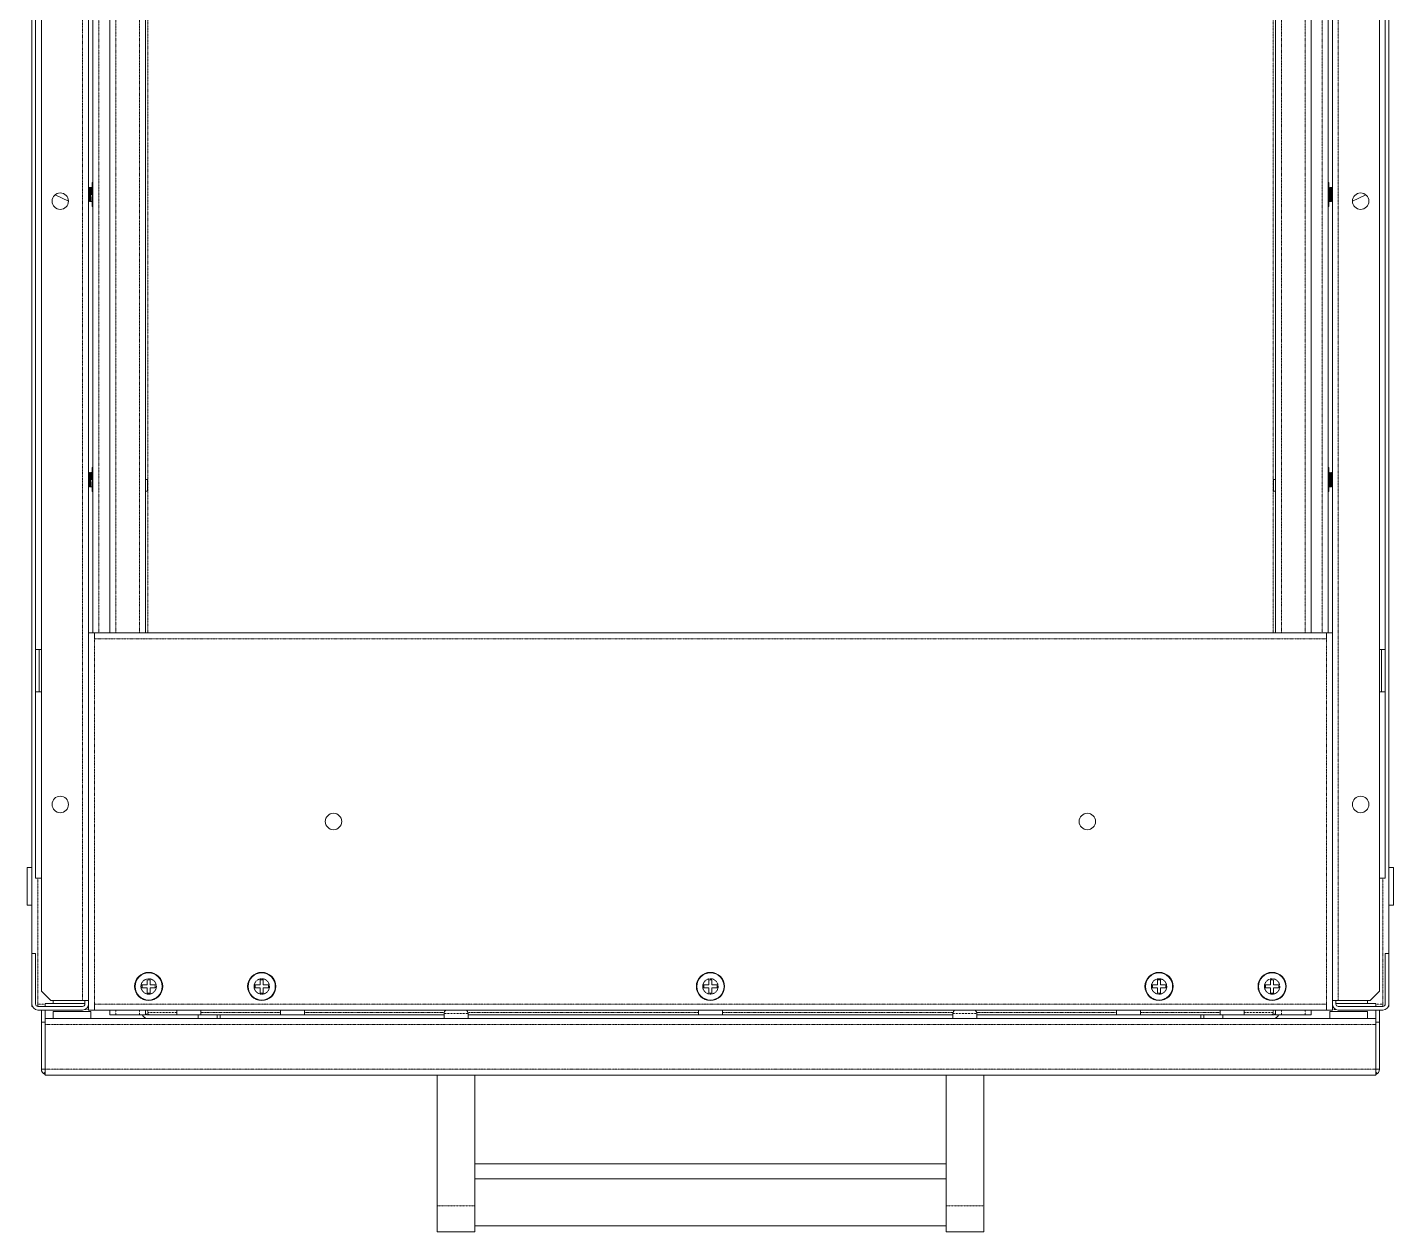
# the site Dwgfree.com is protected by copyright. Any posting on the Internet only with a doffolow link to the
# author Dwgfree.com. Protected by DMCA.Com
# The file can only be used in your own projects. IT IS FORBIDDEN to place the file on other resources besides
# Model space of a CAD drawing. Header units: millimetres. Extents: x 27602 to 523849, y 322139 to 568360.
# Drawn here: x 46989 to 65114, y 437675 to 453645 of the extents above; entities that cross this region are included whole.
import ezdxf

# ---------------------------------------------------------------- set-up
doc = ezdxf.new("R2010")
doc.units = ezdxf.units.MM
doc.linetypes.add('PHANTOM', pattern=[20, 10, -2, 2, -2, 2, -2])

msp = doc.modelspace()

# ---------------------------------------------------------------- linework, layer by layer
at = {"color": 7, "lineweight": 13, "ltscale": 0.03937}
for p, q in [((47051, 441364), (47051, 469566)), ((47176, 469489), (47176, 440864)), ((64926, 440864), (64926, 469489)), ((65051, 441364), (65051, 469566)), ((47801, 468693), (47801, 440739)), ((64301, 440739), (64301, 468614)), ((48084, 465550), (48084, 445614)), ((48555, 465519), (48555, 445614)), ((63548, 465519), (63548, 445614)), ((64019, 465550), (64019, 445614)), ((47099, 464833), (47099, 445396)), ((65003, 445396), (65003, 464833)), ((47858, 445614), (47858, 463106)), ((64245, 445614), (64245, 463106)), ((47801, 440614), (47801, 445614)), ((47880, 445614), (64222, 445614)), ((64301, 440614), (64301, 445614)), ((47099, 444833), (47099, 442364)), ((65003, 442364), (65003, 444833)), ((47224, 440503), (64878, 440503)), ((47880, 440614), (64222, 440614)), ((49549, 440550), (52517, 440550)), ((52836, 440550), (59267, 440550)), ((59586, 440550), (62555, 440550)), ((47255, 439752), (64847, 439752)), ((52426, 439752), (52426, 438018)), ((52926, 439752), (52926, 438018)), ((59176, 438018), (59176, 439752)), ((59676, 438018), (59676, 439752)), ((59176, 438575), (52926, 438575)), ((59176, 438378), (52926, 438378)), ((59176, 437753), (52926, 437753))]:
    msp.add_line(p, q, dxfattribs=at)
at = {"color": 7, "linetype": 'PHANTOM', "lineweight": 13, "ltscale": 0.03937}
for p, q in [((47722, 469489), (47722, 440739)), ((64380, 440739), (64380, 469489)), ((48163, 465550), (48163, 445614)), ((48476, 465550), (48476, 445614)), ((48586, 465519), (48586, 445614)), ((63517, 465502), (63517, 445614)), ((63627, 465550), (63627, 445614)), ((63940, 465550), (63940, 445614)), ((47937, 445614), (47937, 463106)), ((64166, 445614), (64166, 463106)), ((47880, 440693), (47880, 445535)), ((47880, 445535), (64222, 445535)), ((64222, 440693), (64222, 445535)), ((47130, 440693), (47130, 442364)), ((64972, 440693), (64972, 442364)), ((47880, 440693), (64222, 440693)), ((50347, 440581), (49291, 440581)), ((52519, 440581), (50666, 440581)), ((55892, 440581), (52834, 440581)), ((59269, 440581), (56211, 440581)), ((61437, 440581), (59584, 440581)), ((62812, 440581), (61756, 440581)), ((47224, 440424), (64878, 440424)), ((47224, 439831), (64878, 439831))]:
    msp.add_line(p, q, dxfattribs=at)
at = {"color": 7, "lineweight": 13, "ltscale": 2.49307e-05}
for p, q in [((47802, 451523), (47801, 451523)), ((47802, 447742), (47801, 447742))]:
    msp.add_line(p, q, dxfattribs=at)
at = {"color": 7, "lineweight": 13, "ltscale": 7.00789e-06}
for p, q in [((47803, 451523), (47802, 451523)), ((47803, 447742), (47802, 447742))]:
    msp.add_line(p, q, dxfattribs=at)
at = {"color": 7, "lineweight": 13, "ltscale": 0.000501597}
for p, q in [((47813, 451506), (47803, 451523)), ((47813, 447725), (47803, 447742)), ((47833, 447554), (47823, 447572))]:
    msp.add_line(p, q, dxfattribs=at)
at = {"color": 7, "lineweight": 13, "ltscale": 0.000238608}
msp.add_line((47812, 451523), (47807, 451515), dxfattribs=at)
at = {"color": 7, "lineweight": 13, "ltscale": 7.11098e-06}
for p, q in [((47812, 451523), (47812, 451523)), ((47812, 447742), (47812, 447742))]:
    msp.add_line(p, q, dxfattribs=at)
at = {"color": 7, "lineweight": 13, "ltscale": 4.99966e-05}
for p, q in [((47814, 451523), (47812, 451523)), ((47814, 447742), (47812, 447742))]:
    msp.add_line(p, q, dxfattribs=at)
at = {"color": 7, "lineweight": 13, "ltscale": 0.000487961}
for p, q in [((47822, 451523), (47812, 451506)), ((47823, 451352), (47814, 451336))]:
    msp.add_line(p, q, dxfattribs=at)
at = {"color": 7, "lineweight": 13, "ltscale": 0.000187409}
for p, q in [((47818, 451517), (47815, 451523)), ((47818, 447736), (47815, 447742))]:
    msp.add_line(p, q, dxfattribs=at)
at = {"color": 7, "lineweight": 13, "ltscale": 7.79888e-06}
msp.add_line((47822, 451523), (47822, 451523), dxfattribs=at)
at = {"color": 7, "lineweight": 13, "ltscale": 5.00116e-05}
for p, q in [((47824, 451523), (47822, 451523)), ((47836, 451523), (47834, 451523)), ((47803, 451335), (47801, 451335)), ((47813, 451335), (47811, 451335)), ((47825, 451335), (47823, 451335)), ((47847, 451335), (47845, 451335)), ((47824, 447742), (47822, 447742)), ((47836, 447742), (47834, 447742)), ((47803, 447554), (47801, 447554)), ((47813, 447554), (47811, 447554)), ((47825, 447554), (47823, 447554)), ((47847, 447554), (47845, 447554))]:
    msp.add_line(p, q, dxfattribs=at)
at = {"color": 7, "lineweight": 13, "ltscale": 0.000501642}
for p, q in [((47835, 451506), (47825, 451523)), ((47835, 447725), (47825, 447742)), ((64259, 447742), (64269, 447725))]:
    msp.add_line(p, q, dxfattribs=at)
at = {"color": 7, "lineweight": 13, "ltscale": 0.000239629}
msp.add_line((47834, 451523), (47829, 451515), dxfattribs=at)
at = {"color": 7, "lineweight": 13, "ltscale": 6.99958e-06}
for p, q in [((47834, 451523), (47834, 451523)), ((64269, 451523), (64269, 451523))]:
    msp.add_line(p, q, dxfattribs=at)
at = {"color": 7, "lineweight": 13, "ltscale": 0.000488185}
msp.add_line((47844, 451523), (47834, 451506), dxfattribs=at)
at = {"color": 7, "lineweight": 13, "ltscale": 8.0933e-06}
for p, q in [((47837, 451523), (47836, 451523)), ((47837, 447742), (47836, 447742))]:
    msp.add_line(p, q, dxfattribs=at)
at = {"color": 7, "lineweight": 13, "ltscale": 0.000188237}
msp.add_line((47840, 451517), (47837, 451523), dxfattribs=at)
at = {"color": 7, "lineweight": 13, "ltscale": 0.000137494}
for p, q in [((47850, 451523), (47844, 451523)), ((47850, 447742), (47844, 447742))]:
    msp.add_line(p, q, dxfattribs=at)
at = {"color": 7, "lineweight": 13, "ltscale": 0.003987}
for p, q in [((47850, 451429), (47850, 451589)), ((64253, 451589), (64253, 451429)), ((47850, 451270), (47850, 451429)), ((64253, 451429), (64253, 451270)), ((47850, 447648), (47850, 447808)), ((64253, 447808), (64253, 447648))]:
    msp.add_line(p, q, dxfattribs=at)
at = {"color": 7, "lineweight": 13, "ltscale": 0.000200016}
for p, q in [((47850, 451589), (47858, 451589)), ((47850, 451270), (47858, 451270)), ((47850, 447808), (47858, 447808)), ((47850, 447489), (47858, 447489))]:
    msp.add_line(p, q, dxfattribs=at)
at = {"color": 7, "lineweight": 13, "ltscale": 0.000199986}
for p, q in [((64253, 451589), (64245, 451589)), ((64253, 451270), (64245, 451270)), ((64253, 447808), (64245, 447808)), ((64253, 447489), (64245, 447489))]:
    msp.add_line(p, q, dxfattribs=at)
at = {"color": 7, "lineweight": 13, "ltscale": 0.000137509}
for p, q in [((64253, 451523), (64259, 451523)), ((64253, 447742), (64259, 447742))]:
    msp.add_line(p, q, dxfattribs=at)
at = {"color": 7, "lineweight": 13, "ltscale": 0.000501538}
msp.add_line((64259, 451523), (64269, 451506), dxfattribs=at)
at = {"color": 7, "lineweight": 13, "ltscale": 0.00018922}
for p, q in [((64263, 451517), (64267, 451523)), ((64263, 447736), (64267, 447742))]:
    msp.add_line(p, q, dxfattribs=at)
at = {"color": 7, "lineweight": 13, "ltscale": 8.08213e-06}
for p, q in [((64267, 451523), (64267, 451523)), ((64267, 447742), (64267, 447742))]:
    msp.add_line(p, q, dxfattribs=at)
at = {"color": 7, "lineweight": 13, "ltscale": 4.99815e-05}
for p, q in [((64267, 451523), (64269, 451523)), ((64279, 451523), (64281, 451523)), ((64289, 451523), (64291, 451523)), ((64267, 447742), (64269, 447742)), ((64279, 447742), (64281, 447742)), ((64289, 447742), (64291, 447742))]:
    msp.add_line(p, q, dxfattribs=at)
at = {"color": 7, "lineweight": 13, "ltscale": 0.000239875}
msp.add_line((64269, 451523), (64274, 451515), dxfattribs=at)
at = {"color": 7, "lineweight": 13, "ltscale": 0.000488721}
for p, q in [((64269, 451506), (64279, 451523)), ((64269, 447725), (64279, 447742))]:
    msp.add_line(p, q, dxfattribs=at)
at = {"color": 7, "lineweight": 13, "ltscale": 7.78764e-06}
for p, q in [((64281, 451523), (64281, 451523)), ((47823, 451336), (47823, 451335)), ((64280, 451336), (64280, 451335))]:
    msp.add_line(p, q, dxfattribs=at)
at = {"color": 7, "lineweight": 13, "ltscale": 0.000501552}
msp.add_line((64281, 451523), (64291, 451506), dxfattribs=at)
at = {"color": 7, "lineweight": 13, "ltscale": 0.000188118}
msp.add_line((64285, 451517), (64289, 451523), dxfattribs=at)
at = {"color": 7, "lineweight": 13, "ltscale": 7.1225e-06}
for p, q in [((64291, 451523), (64291, 451523)), ((64291, 447742), (64291, 447742)), ((64270, 447554), (64270, 447554))]:
    msp.add_line(p, q, dxfattribs=at)
at = {"color": 7, "lineweight": 13, "ltscale": 0.000238876}
msp.add_line((64291, 451523), (64296, 451515), dxfattribs=at)
at = {"color": 7, "lineweight": 13, "ltscale": 0.000488527}
for p, q in [((64291, 451506), (64301, 451523)), ((64291, 447725), (64301, 447742))]:
    msp.add_line(p, q, dxfattribs=at)
at = {"color": 7, "lineweight": 13, "ltscale": 7.03071e-06}
for p, q in [((64301, 451523), (64301, 451523)), ((64301, 447742), (64301, 447742))]:
    msp.add_line(p, q, dxfattribs=at)
at = {"color": 7, "lineweight": 13, "ltscale": 1.26155e-05}
for p, q in [((64301, 451523), (64301, 451523)), ((64301, 447742), (64301, 447742))]:
    msp.add_line(p, q, dxfattribs=at)
at = {"color": 7, "lineweight": 13, "ltscale": 0.004893}
msp.add_line((47358, 451425), (47535, 451342), dxfattribs=at)
at = {"color": 7, "lineweight": 13, "ltscale": 0.00048861}
for p, q in [((47811, 451336), (47801, 451352)), ((47811, 447555), (47801, 447571))]:
    msp.add_line(p, q, dxfattribs=at)
at = {"color": 7, "lineweight": 13, "ltscale": 7.22294e-06}
for p, q in [((47804, 451335), (47803, 451335)), ((47804, 447554), (47803, 447554))]:
    msp.add_line(p, q, dxfattribs=at)
at = {"color": 7, "lineweight": 13, "ltscale": 0.00018925}
msp.add_line((47807, 451342), (47804, 451336), dxfattribs=at)
at = {"color": 7, "lineweight": 13, "ltscale": 7.41518e-06}
for p, q in [((47811, 451335), (47811, 451335)), ((64292, 451335), (64292, 451335))]:
    msp.add_line(p, q, dxfattribs=at)
at = {"color": 7, "lineweight": 13, "ltscale": 0.000238787}
msp.add_line((47823, 451336), (47818, 451344), dxfattribs=at)
at = {"color": 7, "lineweight": 13, "ltscale": 0.000501493}
msp.add_line((47833, 451335), (47823, 451353), dxfattribs=at)
at = {"color": 7, "lineweight": 13, "ltscale": 7.40375e-06}
msp.add_line((47826, 451335), (47825, 451335), dxfattribs=at)
at = {"color": 7, "lineweight": 13, "ltscale": 0.000189921}
for p, q in [((47829, 451342), (47826, 451336)), ((47829, 447561), (47826, 447555))]:
    msp.add_line(p, q, dxfattribs=at)
at = {"color": 7, "lineweight": 13, "ltscale": 0.000499996}
for p, q in [((47850, 451429), (47830, 451429)), ((47850, 447648), (47830, 447648))]:
    msp.add_line(p, q, dxfattribs=at)
at = {"color": 7, "lineweight": 13, "ltscale": 7.02281e-06}
msp.add_line((47833, 451335), (47833, 451335), dxfattribs=at)
at = {"color": 7, "lineweight": 13, "ltscale": 0.000412498}
for p, q in [((47850, 451335), (47833, 451335)), ((47850, 447554), (47833, 447554))]:
    msp.add_line(p, q, dxfattribs=at)
at = {"color": 7, "lineweight": 13, "ltscale": 0.000412468}
for p, q in [((64253, 451335), (64270, 451335)), ((64253, 447554), (64270, 447554))]:
    msp.add_line(p, q, dxfattribs=at)
at = {"color": 7, "lineweight": 13, "ltscale": 5.00416e-05}
for p, q in [((64256, 451335), (64258, 451335)), ((64278, 451335), (64280, 451335)), ((64290, 451335), (64292, 451335)), ((64256, 447554), (64258, 447554)), ((64278, 447554), (64280, 447554)), ((64290, 447554), (64292, 447554))]:
    msp.add_line(p, q, dxfattribs=at)
at = {"color": 7, "lineweight": 13, "ltscale": 0.000488587}
msp.add_line((64270, 451335), (64280, 451352), dxfattribs=at)
at = {"color": 7, "lineweight": 13, "ltscale": 7.04609e-06}
msp.add_line((64270, 451335), (64270, 451335), dxfattribs=at)
at = {"color": 7, "lineweight": 13, "ltscale": 0.000189653}
for p, q in [((64274, 451342), (64278, 451336)), ((64274, 447561), (64278, 447555))]:
    msp.add_line(p, q, dxfattribs=at)
at = {"color": 7, "lineweight": 13, "ltscale": 7.36954e-06}
msp.add_line((64278, 451335), (64278, 451335), dxfattribs=at)
at = {"color": 7, "lineweight": 13, "ltscale": 0.000501478}
for p, q in [((64280, 451353), (64290, 451336)), ((64280, 447572), (64290, 447555))]:
    msp.add_line(p, q, dxfattribs=at)
at = {"color": 7, "lineweight": 13, "ltscale": 0.000238772}
for p, q in [((64280, 451336), (64285, 451344)), ((64291, 447742), (64296, 447734))]:
    msp.add_line(p, q, dxfattribs=at)
at = {"color": 7, "lineweight": 13, "ltscale": 0.000464147}
msp.add_line((64292, 451336), (64301, 451352), dxfattribs=at)
at = {"color": 7, "lineweight": 13, "ltscale": 0.000189086}
for p, q in [((64296, 451342), (64300, 451336)), ((64296, 447561), (64300, 447555))]:
    msp.add_line(p, q, dxfattribs=at)
at = {"color": 7, "lineweight": 13, "ltscale": 7.24583e-06}
for p, q in [((64300, 451335), (64300, 451335)), ((64300, 447554), (64300, 447554))]:
    msp.add_line(p, q, dxfattribs=at)
at = {"color": 7, "lineweight": 13, "ltscale": 3.77265e-05}
for p, q in [((64300, 451335), (64301, 451335)), ((64300, 447554), (64301, 447554))]:
    msp.add_line(p, q, dxfattribs=at)
at = {"color": 7, "lineweight": 13, "ltscale": 0.004898}
msp.add_line((64745, 451425), (64567, 451342), dxfattribs=at)
at = {"color": 7, "lineweight": 13, "ltscale": 0.000238504}
msp.add_line((47812, 447742), (47807, 447734), dxfattribs=at)
at = {"color": 7, "lineweight": 13, "ltscale": 0.000487857}
for p, q in [((47822, 447742), (47812, 447725)), ((47823, 447571), (47814, 447555))]:
    msp.add_line(p, q, dxfattribs=at)
at = {"color": 7, "lineweight": 13, "ltscale": 7.87899e-06}
msp.add_line((47822, 447742), (47822, 447742), dxfattribs=at)
at = {"color": 7, "lineweight": 13, "ltscale": 0.000239733}
msp.add_line((47834, 447742), (47829, 447734), dxfattribs=at)
at = {"color": 7, "lineweight": 13, "ltscale": 7.0765e-06}
for p, q in [((47834, 447742), (47834, 447742)), ((64269, 447742), (64269, 447742))]:
    msp.add_line(p, q, dxfattribs=at)
at = {"color": 7, "lineweight": 13, "ltscale": 0.000488289}
msp.add_line((47844, 447742), (47834, 447725), dxfattribs=at)
at = {"color": 7, "lineweight": 13, "ltscale": 0.000188341}
msp.add_line((47840, 447736), (47837, 447742), dxfattribs=at)
at = {"color": 7, "lineweight": 13, "ltscale": 0.000239979}
msp.add_line((64269, 447742), (64274, 447734), dxfattribs=at)
at = {"color": 7, "lineweight": 13, "ltscale": 7.86786e-06}
for p, q in [((64281, 447742), (64281, 447742)), ((47823, 447555), (47823, 447554)), ((64280, 447555), (64280, 447554))]:
    msp.add_line(p, q, dxfattribs=at)
at = {"color": 7, "lineweight": 13, "ltscale": 0.000501448}
msp.add_line((64281, 447742), (64291, 447725), dxfattribs=at)
at = {"color": 7, "lineweight": 13, "ltscale": 0.000188221}
msp.add_line((64285, 447736), (64289, 447742), dxfattribs=at)
at = {"color": 7, "lineweight": 13, "ltscale": 0.000189354}
msp.add_line((47807, 447561), (47804, 447555), dxfattribs=at)
at = {"color": 7, "lineweight": 13, "ltscale": 7.49361e-06}
for p, q in [((47811, 447554), (47811, 447554)), ((64292, 447554), (64292, 447554))]:
    msp.add_line(p, q, dxfattribs=at)
at = {"color": 7, "lineweight": 13, "ltscale": 0.000238683}
msp.add_line((47823, 447555), (47818, 447563), dxfattribs=at)
at = {"color": 7, "lineweight": 13, "ltscale": 7.4823e-06}
msp.add_line((47826, 447554), (47825, 447554), dxfattribs=at)
at = {"color": 7, "lineweight": 13, "ltscale": 7.09948e-06}
msp.add_line((47833, 447554), (47833, 447554), dxfattribs=at)
at = {"color": 7, "lineweight": 13, "ltscale": 0.003988}
for p, q in [((47850, 447489), (47850, 447648)), ((64253, 447648), (64253, 447489)), ((47176, 440614), (47176, 440455)), ((64926, 440455), (64926, 440614))]:
    msp.add_line(p, q, dxfattribs=at)
at = {"color": 7, "lineweight": 13, "ltscale": 0.000699967}
for p, q in [((48583, 447650), (48555, 447650)), ((48583, 447494), (48555, 447494))]:
    msp.add_line(p, q, dxfattribs=at)
at = {"color": 7, "lineweight": 13, "ltscale": 0.0039}
for p, q in [((48583, 447650), (48583, 447494)), ((63520, 447650), (63520, 447494))]:
    msp.add_line(p, q, dxfattribs=at)
at = {"color": 7, "lineweight": 13, "ltscale": 0.000700042}
for p, q in [((63520, 447650), (63548, 447650)), ((63520, 447494), (63548, 447494))]:
    msp.add_line(p, q, dxfattribs=at)
at = {"color": 7, "lineweight": 13, "ltscale": 0.000488691}
msp.add_line((64270, 447554), (64280, 447571), dxfattribs=at)
at = {"color": 7, "lineweight": 13, "ltscale": 7.44845e-06}
msp.add_line((64278, 447554), (64278, 447554), dxfattribs=at)
at = {"color": 7, "lineweight": 13, "ltscale": 0.000238668}
msp.add_line((64280, 447555), (64285, 447563), dxfattribs=at)
at = {"color": 7, "lineweight": 13, "ltscale": 0.000464043}
msp.add_line((64292, 447555), (64301, 447571), dxfattribs=at)
at = {"color": 7, "lineweight": 13, "ltscale": 0.001975}
for p, q in [((47801, 445614), (47880, 445614)), ((47880, 445535), (47880, 445614)), ((64222, 445614), (64301, 445614)), ((64222, 445535), (64222, 445614)), ((64222, 445535), (64222, 445614)), ((47722, 440739), (47801, 440739)), ((47880, 440614), (47880, 440693)), ((64222, 440614), (64222, 440693)), ((64222, 440693), (64222, 440614)), ((64380, 440739), (64301, 440739)), ((47224, 440424), (47224, 440503)), ((47801, 440614), (47880, 440614)), ((48163, 440550), (48084, 440550)), ((48555, 440550), (48476, 440550)), ((63627, 440550), (63548, 440550)), ((64019, 440550), (63940, 440550)), ((64222, 440614), (64301, 440614)), ((64878, 440424), (64878, 440503)), ((47224, 439831), (47224, 439752)), ((64878, 439831), (64878, 439752))]:
    msp.add_line(p, q, dxfattribs=at)
at = {"color": 7, "lineweight": 13, "ltscale": 0.001925}
for p, q in [((47176, 445396), (47099, 445396)), ((64926, 445396), (65003, 445396)), ((47176, 444833), (47099, 444833)), ((64926, 444833), (65003, 444833)), ((47176, 442364), (47099, 442364)), ((64926, 442364), (65003, 442364))]:
    msp.add_line(p, q, dxfattribs=at)
at = {"color": 7, "lineweight": 13, "ltscale": 0.014062}
for p, q in [((47099, 444833), (47099, 445396)), ((47147, 444833), (47147, 445396)), ((64955, 445396), (64955, 444833)), ((65003, 445396), (65003, 444833))]:
    msp.add_line(p, q, dxfattribs=at)
at = {"color": 7, "lineweight": 13, "ltscale": 0.0125}
for p, q in [((46989, 442503), (46989, 442003)), ((65114, 442503), (65114, 442003)), ((47333, 440595), (47833, 440595)), ((64269, 440595), (64769, 440595)), ((52426, 439752), (52926, 439752)), ((59676, 439752), (59176, 439752)), ((52426, 437675), (52926, 437675)), ((59676, 437675), (59176, 437675))]:
    msp.add_line(p, q, dxfattribs=at)
at = {"color": 7, "lineweight": 13, "ltscale": 0.00155}
for p, q in [((46989, 442503), (47051, 442503)), ((46989, 442003), (47051, 442003))]:
    msp.add_line(p, q, dxfattribs=at)
at = {"color": 7, "lineweight": 13, "ltscale": 0.001575}
for p, q in [((65051, 442503), (65114, 442503)), ((65051, 442003), (65114, 442003))]:
    msp.add_line(p, q, dxfattribs=at)
at = {"color": 7, "lineweight": 13, "ltscale": 0.016775}
for p, q in [((47051, 440693), (47051, 441364)), ((47099, 440693), (47099, 441364)), ((65003, 440693), (65003, 441364)), ((65051, 440693), (65051, 441364)), ((48586, 440550), (49257, 440550)), ((62846, 440550), (63517, 440550))]:
    msp.add_line(p, q, dxfattribs=at)
at = {"color": 7, "lineweight": 13, "ltscale": 0.0012}
for p, q in [((47051, 441364), (47099, 441364)), ((65051, 441364), (65003, 441364)), ((47176, 440455), (47224, 440455)), ((64926, 440455), (64878, 440455)), ((47176, 439831), (47224, 439831)), ((64926, 439831), (64878, 439831))]:
    msp.add_line(p, q, dxfattribs=at)
at = {"color": 7, "lineweight": 13, "ltscale": 0.001687}
for p, q in [((48579, 441014), (48579, 440947)), ((48619, 440947), (48619, 441014)), ((50079, 441014), (50079, 440947)), ((50119, 440947), (50119, 441014)), ((56031, 441014), (56031, 440947)), ((56071, 440947), (56071, 441014)), ((61982, 441014), (61982, 440947)), ((62022, 440947), (62022, 441014)), ((63482, 441014), (63482, 440947)), ((63522, 440947), (63522, 441014)), ((48579, 440947), (48512, 440947)), ((48512, 440907), (48579, 440907)), ((48579, 440907), (48579, 440839)), ((48687, 440947), (48619, 440947)), ((48619, 440907), (48687, 440907)), ((48619, 440839), (48619, 440907)), ((50079, 440907), (50079, 440839)), ((50187, 440947), (50119, 440947)), ((50119, 440907), (50187, 440907)), ((50119, 440839), (50119, 440907)), ((56031, 440907), (56031, 440839)), ((56071, 440839), (56071, 440907)), ((61982, 440947), (61915, 440947)), ((61915, 440907), (61982, 440907)), ((61982, 440907), (61982, 440839)), ((62090, 440947), (62022, 440947)), ((62022, 440907), (62090, 440907)), ((62022, 440839), (62022, 440907)), ((63482, 440947), (63415, 440947)), ((63415, 440907), (63482, 440907)), ((63482, 440907), (63482, 440839)), ((63522, 440839), (63522, 440907))]:
    msp.add_line(p, q, dxfattribs=at)
at = {"color": 7, "lineweight": 13, "ltscale": 0.001}
for p, q in [((48619, 441014), (48579, 441014)), ((48579, 440839), (48619, 440839))]:
    msp.add_line(p, q, dxfattribs=at)
at = {"color": 7, "lineweight": 13, "ltscale": 2.18669e-05}
for p, q in [((48600, 441114), (48599, 441114)), ((50100, 441114), (50099, 441114)), ((62003, 441114), (62002, 441114)), ((63503, 441114), (63502, 441114))]:
    msp.add_line(p, q, dxfattribs=at)
at = {"color": 7, "lineweight": 13, "ltscale": 0.000999991}
for p, q in [((50119, 441014), (50079, 441014)), ((56071, 441014), (56031, 441014)), ((62022, 441014), (61982, 441014)), ((63522, 441014), (63482, 441014)), ((48512, 440947), (48512, 440907)), ((48687, 440907), (48687, 440947)), ((50012, 440947), (50012, 440907)), ((50079, 440839), (50119, 440839)), ((50187, 440907), (50187, 440947)), ((55964, 440947), (55964, 440907)), ((56031, 440839), (56071, 440839)), ((56139, 440907), (56139, 440947)), ((61915, 440947), (61915, 440907)), ((61982, 440839), (62022, 440839)), ((62090, 440907), (62090, 440947)), ((63415, 440947), (63415, 440907)), ((63482, 440839), (63522, 440839)), ((63590, 440907), (63590, 440947))]:
    msp.add_line(p, q, dxfattribs=at)
at = {"color": 7, "lineweight": 13, "ltscale": 2.1897e-05}
msp.add_line((56052, 441114), (56051, 441114), dxfattribs=at)
at = {"color": 7, "lineweight": 13, "ltscale": 0.004419}
for p, q in [((47176, 440864), (47301, 440739)), ((64801, 440739), (64926, 440864))]:
    msp.add_line(p, q, dxfattribs=at)
at = {"color": 7, "lineweight": 13, "ltscale": 0.001688}
for p, q in [((50079, 440947), (50012, 440947)), ((50012, 440907), (50079, 440907)), ((56031, 440947), (55964, 440947)), ((55964, 440907), (56031, 440907)), ((56139, 440947), (56071, 440947)), ((56071, 440907), (56139, 440907)), ((63590, 440947), (63522, 440947)), ((63522, 440907), (63590, 440907))]:
    msp.add_line(p, q, dxfattribs=at)
at = {"color": 7, "lineweight": 13, "ltscale": 0.000775014}
for p, q in [((47051, 440662), (47051, 440693)), ((47130, 440662), (47130, 440693)), ((64972, 440662), (64972, 440693)), ((64972, 440693), (64972, 440662)), ((48555, 440581), (48555, 440550)), ((48586, 440581), (48586, 440550)), ((63517, 440581), (63517, 440550)), ((63548, 440581), (63548, 440550)), ((64253, 440614), (64222, 440614)), ((64847, 439752), (64878, 439752)), ((64847, 439752), (64878, 439752))]:
    msp.add_line(p, q, dxfattribs=at)
at = {"color": 7, "lineweight": 13, "ltscale": 0.000158415}
msp.add_line((47051, 440662), (47058, 440662), dxfattribs=at)
at = {"color": 7, "linetype": 'PHANTOM', "lineweight": 13, "ltscale": 0.00235}
for p, q in [((47130, 440693), (47224, 440693)), ((64878, 440693), (64972, 440693))]:
    msp.add_line(p, q, dxfattribs=at)
at = {"color": 7, "lineweight": 13, "ltscale": 0.0148}
for p, q in [((47722, 440662), (47130, 440662)), ((64380, 440662), (64972, 440662)), ((47722, 440614), (47130, 440614)), ((64380, 440614), (64972, 440614))]:
    msp.add_line(p, q, dxfattribs=at)
at = {"color": 7, "lineweight": 13, "ltscale": 0.000937514}
for p, q in [((47224, 440662), (47224, 440700)), ((64878, 440662), (64878, 440700))]:
    msp.add_line(p, q, dxfattribs=at)
at = {"color": 7, "lineweight": 13, "ltscale": 0.013225}
for p, q in [((47224, 440700), (47753, 440700)), ((64349, 440700), (64878, 440700))]:
    msp.add_line(p, q, dxfattribs=at)
at = {"color": 7, "lineweight": 13, "ltscale": 0.010525}
for p, q in [((47301, 440739), (47722, 440739)), ((64801, 440739), (64380, 440739))]:
    msp.add_line(p, q, dxfattribs=at)
at = {"color": 7, "lineweight": 13, "ltscale": 0.000987616}
for p, q in [((47333, 440700), (47333, 440739)), ((64769, 440700), (64769, 440739))]:
    msp.add_line(p, q, dxfattribs=at)
at = {"color": 7, "lineweight": 13, "ltscale": 0.00115}
for p, q in [((47753, 440693), (47753, 440739)), ((47801, 440693), (47801, 440739)), ((64301, 440739), (64301, 440693)), ((64349, 440739), (64349, 440693))]:
    msp.add_line(p, q, dxfattribs=at)
at = {"color": 7, "linetype": 'PHANTOM', "lineweight": 13, "ltscale": 0.001191}
for p, q in [((47754, 440621), (47801, 440621)), ((64301, 440621), (64349, 440621))]:
    msp.add_line(p, q, dxfattribs=at)
at = {"color": 7, "lineweight": 13, "ltscale": 0.000158475}
msp.add_line((65045, 440662), (65051, 440662), dxfattribs=at)
at = {"color": 7, "lineweight": 13, "ltscale": 0.00073056}
msp.add_line((65051, 440662), (65051, 440692), dxfattribs=at)
at = {"color": 7, "lineweight": 13, "ltscale": 0.015588}
for p, q in [((47176, 440455), (47176, 439831)), ((47224, 440455), (47224, 439831)), ((64926, 439831), (64926, 440455))]:
    msp.add_line(p, q, dxfattribs=at)
at = {"color": 7, "lineweight": 13, "ltscale": 0.002787}
for p, q in [((47224, 440503), (47224, 440614)), ((47224, 440614), (47224, 440503)), ((64878, 440503), (64878, 440614))]:
    msp.add_line(p, q, dxfattribs=at)
at = {"color": 7, "lineweight": 13, "ltscale": 0.002312}
for p, q in [((47333, 440503), (47333, 440595)), ((47833, 440503), (47833, 440595)), ((64269, 440503), (64269, 440595)), ((64769, 440503), (64769, 440595))]:
    msp.add_line(p, q, dxfattribs=at)
at = {"color": 7, "lineweight": 13, "ltscale": 0.000774999}
for p, q in [((47879, 440614), (47848, 440614)), ((47224, 439752), (47255, 439752)), ((47224, 439752), (47255, 439752))]:
    msp.add_line(p, q, dxfattribs=at)
at = {"color": 7, "lineweight": 13, "ltscale": 0.0016}
for p, q in [((48084, 440614), (48084, 440550)), ((48972, 440550), (48972, 440614)), ((49291, 440550), (49291, 440614)), ((50347, 440550), (50347, 440614)), ((50666, 440550), (50666, 440614)), ((55892, 440550), (55892, 440614)), ((56211, 440550), (56211, 440614)), ((61437, 440550), (61437, 440614)), ((61756, 440550), (61756, 440614)), ((62812, 440550), (62812, 440614)), ((63131, 440550), (63131, 440614)), ((64019, 440614), (64019, 440550))]:
    msp.add_line(p, q, dxfattribs=at)
at = {"color": 7, "linetype": 'PHANTOM', "lineweight": 13, "ltscale": 0.0016}
for p, q in [((48163, 440614), (48163, 440550)), ((48476, 440614), (48476, 440550)), ((63627, 440614), (63627, 440550)), ((63940, 440614), (63940, 440550))]:
    msp.add_line(p, q, dxfattribs=at)
at = {"color": 7, "lineweight": 13, "ltscale": 0.007825}
for p, q in [((48163, 440550), (48476, 440550)), ((63627, 440550), (63940, 440550))]:
    msp.add_line(p, q, dxfattribs=at)
at = {"color": 7, "lineweight": 13, "ltscale": 0.000825056}
for p, q in [((48555, 440614), (48555, 440581)), ((63548, 440614), (63548, 440581))]:
    msp.add_line(p, q, dxfattribs=at)
at = {"color": 7, "linetype": 'PHANTOM', "lineweight": 13, "ltscale": 0.000825056}
for p, q in [((48586, 440614), (48586, 440581)), ((63517, 440614), (63517, 440581))]:
    msp.add_line(p, q, dxfattribs=at)
at = {"color": 7, "linetype": 'PHANTOM', "lineweight": 13, "ltscale": 0.009663}
msp.add_line((48972, 440581), (48586, 440581), dxfattribs=at)
at = {"color": 7, "lineweight": 13, "ltscale": 0.000481193}
for p, q in [((48586, 440581), (48586, 440562)), ((63517, 440581), (63517, 440562))]:
    msp.add_line(p, q, dxfattribs=at)
at = {"color": 7, "lineweight": 13, "ltscale": 0.000132643}
msp.add_line((48586, 440562), (48586, 440557), dxfattribs=at)
at = {"color": 7, "lineweight": 13, "ltscale": 0.00625}
for p, q in [((49257, 440550), (49507, 440550)), ((62846, 440550), (62596, 440550))]:
    msp.add_line(p, q, dxfattribs=at)
at = {"color": 7, "lineweight": 13, "ltscale": 0.001187}
for p, q in [((49257, 440503), (49257, 440550)), ((49507, 440503), (49507, 440550)), ((49549, 440550), (49549, 440503)), ((62555, 440550), (62555, 440503)), ((62596, 440503), (62596, 440550)), ((62846, 440503), (62846, 440550))]:
    msp.add_line(p, q, dxfattribs=at)
at = {"color": 7, "lineweight": 13, "ltscale": 0.001042}
for p, q in [((49507, 440550), (49549, 440550)), ((62555, 440550), (62596, 440550))]:
    msp.add_line(p, q, dxfattribs=at)
at = {"color": 7, "lineweight": 13, "ltscale": 0.001637}
for p, q in [((52517, 440503), (52517, 440568)), ((52836, 440503), (52836, 440568)), ((59267, 440503), (59267, 440568)), ((59586, 440503), (59586, 440568))]:
    msp.add_line(p, q, dxfattribs=at)
at = {"color": 7, "linetype": 'PHANTOM', "lineweight": 13, "ltscale": 0.007975}
for p, q in [((52836, 440568), (52517, 440568)), ((59586, 440568), (59267, 440568))]:
    msp.add_line(p, q, dxfattribs=at)
at = {"color": 7, "linetype": 'PHANTOM', "lineweight": 13, "ltscale": 0.009662}
msp.add_line((63517, 440581), (63131, 440581), dxfattribs=at)
at = {"color": 7, "lineweight": 13, "ltscale": 0.000293762}
msp.add_line((63517, 440562), (63517, 440550), dxfattribs=at)
at = {"color": 7, "lineweight": 13, "ltscale": 0.014813}
for p, q in [((47224, 439831), (47224, 440424)), ((64878, 439831), (64878, 440424))]:
    msp.add_line(p, q, dxfattribs=at)
at = {"color": 7, "lineweight": 13, "ltscale": 2.03653e-05}
msp.add_line((47176, 440028), (47176, 440027), dxfattribs=at)
at = {"color": 7, "lineweight": 13, "ltscale": 0.000726765}
msp.add_line((47206, 439769), (47224, 439792), dxfattribs=at)
at = {"color": 7, "lineweight": 13, "ltscale": 0.000726774}
msp.add_line((64878, 439792), (64896, 439769), dxfattribs=at)
at = {"color": 7, "lineweight": 13, "ltscale": 0.008562}
for p, q in [((52426, 437675), (52426, 438018)), ((52926, 437675), (52926, 438018)), ((59176, 438018), (59176, 437675)), ((59676, 438018), (59676, 437675))]:
    msp.add_line(p, q, dxfattribs=at)
at = {"color": 7, "linetype": 'PHANTOM', "lineweight": 13, "ltscale": 0.0125}
for p, q in [((52426, 438018), (52926, 438018)), ((59676, 438018), (59176, 438018))]:
    msp.add_line(p, q, dxfattribs=at)
at = {"color": 7, "lineweight": 13, "ltscale": 0.03937}
for points in [[(47801, 451520), (47803, 451492), (47806, 451429)], [(47808, 451429), (47805, 451505), (47803, 451522), (47803, 451523), (47803, 451523)], [(47812, 451523), (47812, 451523), (47813, 451523), (47813, 451523), (47813, 451520), (47814, 451510)], [(47823, 451353), (47823, 451353), (47823, 451354), (47821, 451363), (47818, 451421), (47815, 451480), (47813, 451504), (47813, 451505), (47813, 451506)], [(47816, 451513), (47815, 451519), (47815, 451523), (47815, 451523)], [(47822, 451523), (47822, 451523), (47822, 451523), (47823, 451523), (47823, 451523), (47823, 451521), (47824, 451511), (47827, 451453), (47828, 451429)], [(47830, 451429), (47827, 451504), (47825, 451519), (47825, 451522), (47825, 451523)], [(47834, 451523), (47834, 451523), (47835, 451523), (47835, 451523), (47835, 451523), (47836, 451518), (47836, 451510)], [(47840, 451429), (47838, 451473), (47836, 451496), (47835, 451504), (47835, 451505), (47835, 451506)], [(47838, 451513), (47837, 451522), (47837, 451523)], [(47844, 451523), (47844, 451523), (47845, 451523), (47845, 451523), (47845, 451523), (47846, 451517), (47848, 451468), (47850, 451429)], [(64264, 451429), (64261, 451507), (64260, 451522), (64259, 451523), (64259, 451523)], [(64267, 451523), (64267, 451523), (64267, 451523), (64267, 451523), (64268, 451520), (64269, 451507), (64269, 451506)], [(64271, 451509), (64269, 451522), (64269, 451523)], [(64269, 451506), (64269, 451505), (64270, 451503), (64271, 451489), (64274, 451427), (64278, 451367), (64279, 451357), (64279, 451354), (64280, 451353)], [(64279, 451523), (64279, 451523), (64280, 451519), (64281, 451508), (64283, 451454), (64284, 451429)], [(64286, 451429), (64284, 451496), (64283, 451512), (64282, 451521), (64281, 451523), (64281, 451523)], [(64289, 451523), (64289, 451523), (64289, 451523), (64289, 451523), (64290, 451522), (64291, 451506)], [(64293, 451510), (64292, 451518), (64291, 451523), (64291, 451523)], [(64291, 451506), (64291, 451505), (64292, 451503), (64294, 451478), (64298, 451395), (64300, 451362), (64301, 451355), (64301, 451353)], [(47803, 451335), (47803, 451335), (47803, 451335), (47803, 451336), (47803, 451336), (47802, 451342), (47801, 451350)], [(47806, 451429), (47809, 451357), (47811, 451337), (47811, 451336), (47811, 451335)], [(47813, 451335), (47813, 451335), (47813, 451335), (47813, 451336), (47813, 451336), (47813, 451337), (47810, 451371), (47808, 451429)], [(47821, 451349), (47823, 451336), (47823, 451336)], [(47825, 451335), (47825, 451335), (47825, 451335), (47825, 451336), (47824, 451339), (47823, 451352)], [(47828, 451429), (47830, 451371), (47832, 451340), (47833, 451336), (47833, 451335)], [(64270, 451335), (64270, 451335), (64270, 451335), (64270, 451336), (64269, 451336), (64269, 451337), (64267, 451370), (64264, 451429)], [(64276, 451346), (64277, 451336), (64278, 451335)], [(64280, 451335), (64280, 451335), (64280, 451335), (64280, 451336), (64279, 451336), (64279, 451338), (64278, 451349)], [(64284, 451429), (64287, 451358), (64289, 451337), (64289, 451336), (64290, 451336)], [(64292, 451335), (64292, 451335), (64292, 451335), (64292, 451336), (64291, 451338), (64289, 451367), (64286, 451429)], [(64298, 451346), (64299, 451339), (64300, 451336), (64300, 451335)], [(47801, 447738), (47803, 447711), (47806, 447648)], [(47808, 447648), (47805, 447724), (47803, 447741), (47803, 447742), (47803, 447742)], [(47812, 447742), (47812, 447742), (47813, 447742), (47813, 447742), (47813, 447739), (47814, 447729)], [(47823, 447572), (47823, 447572), (47823, 447573), (47821, 447582), (47818, 447640), (47815, 447699), (47813, 447723), (47813, 447724), (47813, 447725)], [(47816, 447732), (47815, 447738), (47815, 447742), (47815, 447742)], [(47822, 447742), (47822, 447742), (47822, 447742), (47823, 447742), (47823, 447742), (47823, 447740), (47824, 447730), (47827, 447672), (47828, 447648)], [(47830, 447648), (47827, 447723), (47825, 447738), (47825, 447741), (47825, 447742)], [(47834, 447742), (47834, 447742), (47835, 447742), (47835, 447742), (47835, 447742), (47836, 447737), (47836, 447728)], [(47840, 447648), (47838, 447692), (47836, 447715), (47835, 447723), (47835, 447724), (47835, 447725)], [(47838, 447732), (47837, 447741), (47837, 447742)], [(47844, 447742), (47844, 447742), (47845, 447742), (47845, 447742), (47845, 447742), (47846, 447736), (47848, 447687), (47850, 447648)], [(64264, 447648), (64261, 447726), (64260, 447741), (64259, 447742), (64259, 447742)], [(64267, 447742), (64267, 447742), (64267, 447742), (64267, 447742), (64268, 447739), (64269, 447726), (64269, 447725)], [(64271, 447728), (64269, 447741), (64269, 447742)], [(64269, 447725), (64269, 447724), (64270, 447722), (64271, 447708), (64274, 447646), (64278, 447586), (64279, 447576), (64279, 447573), (64280, 447572)], [(64279, 447742), (64279, 447742), (64280, 447738), (64281, 447727), (64283, 447673), (64284, 447648)], [(64286, 447648), (64284, 447715), (64283, 447731), (64282, 447740), (64281, 447742), (64281, 447742)], [(64289, 447742), (64289, 447742), (64289, 447742), (64289, 447742), (64290, 447741), (64291, 447725)], [(64293, 447728), (64292, 447737), (64291, 447742), (64291, 447742)], [(64291, 447725), (64291, 447724), (64292, 447722), (64294, 447697), (64298, 447614), (64300, 447581), (64301, 447574), (64301, 447572)], [(47803, 447554), (47803, 447554), (47803, 447554), (47803, 447555), (47803, 447555), (47802, 447561), (47801, 447569)], [(47806, 447648), (47809, 447576), (47811, 447556), (47811, 447555), (47811, 447554)], [(47813, 447554), (47813, 447554), (47813, 447554), (47813, 447555), (47813, 447555), (47813, 447556), (47810, 447590), (47808, 447648)], [(47821, 447568), (47823, 447555), (47823, 447555)], [(47825, 447554), (47825, 447554), (47825, 447554), (47825, 447555), (47824, 447558), (47823, 447571)], [(47828, 447648), (47830, 447590), (47832, 447559), (47833, 447555), (47833, 447554)], [(64270, 447554), (64270, 447554), (64270, 447554), (64270, 447555), (64269, 447555), (64269, 447556), (64267, 447589), (64264, 447648)], [(64276, 447565), (64277, 447555), (64278, 447554)], [(64280, 447554), (64280, 447554), (64280, 447554), (64280, 447555), (64279, 447555), (64279, 447557), (64278, 447568)], [(64284, 447648), (64287, 447577), (64289, 447556), (64289, 447555), (64290, 447555)], [(64292, 447554), (64292, 447554), (64292, 447554), (64292, 447555), (64291, 447557), (64289, 447586), (64286, 447648)], [(64298, 447565), (64299, 447558), (64300, 447555), (64300, 447554)], [(48627, 440550), (48617, 440551), (48606, 440554), (48586, 440562)], [(63476, 440550), (63486, 440551), (63497, 440554), (63517, 440562)]]:
    msp.add_lwpolyline(points, dxfattribs=at)
for centre, radius in [((47426, 451340), 109), ((64676, 451340), 109), ((47426, 443340), 109), ((64676, 443340), 109), ((51051, 443114), 109), ((61051, 443114), 109), ((48599, 440927), 187), ((48599, 440927), 180), ((50099, 440927), 187), ((50099, 440927), 180), ((56051, 440927), 187), ((56051, 440927), 180), ((62002, 440927), 187), ((62002, 440927), 180), ((63502, 440927), 187), ((63502, 440927), 180)]:
    msp.add_circle(centre, radius, dxfattribs=at)
at = {"color": 7, "linetype": 'PHANTOM', "lineweight": 13, "ltscale": 0.03937}
for centre in [(48599, 440927), (50099, 440927), (56051, 440927), (62002, 440927), (63502, 440927)]:
    msp.add_circle(centre, 102, dxfattribs=at)
at = {"color": 7, "lineweight": 13, "ltscale": 0.03937}
for centre, radius, start, end in [((47814, 451523), 0.311, 18.3713, 81.4757), ((47824, 451523), 0.265, 15.6486, 83.1166), ((47844, 451523), 0.337, 105.0435, 162.0043), ((64259, 451523), 0.337, 17.9957, 74.9565), ((64279, 451523), 0.265, 96.8834, 164.3514), ((64289, 451523), 0.311, 98.5243, 161.6287), ((64300, 451522), 1.3, 1.0638, 49.4539), ((47813, 451336), 0.34, 285.2374, 342.2483), ((64290, 451336), 0.34, 197.7517, 254.7626), ((64400, 451353), 100, 182.378, 189.7756), ((47814, 447742), 0.311, 18.3713, 81.4757), ((47824, 447742), 0.265, 15.6486, 83.1166), ((47844, 447742), 0.337, 105.0435, 162.0043), ((64259, 447742), 0.337, 17.9957, 74.9565), ((64279, 447742), 0.265, 96.8834, 164.3514), ((64289, 447742), 0.311, 98.5243, 161.6287), ((64300, 447741), 1.3, 1.0638, 49.4539), ((47813, 447555), 0.34, 285.2374, 342.2483), ((64290, 447555), 0.34, 197.7517, 254.7626), ((64400, 447572), 100, 182.378, 189.7756), ((47130, 440693), 79, 180, 270), ((47130, 440693), 31, 180, 270), ((47722, 440693), 79, 270, 0), ((47722, 440693), 31, 270, 0), ((47879, 440693), 79, 186.461, 189.1443), ((64380, 440693), 79, 180, 270), ((64380, 440693), 31, 180, 270), ((64972, 440693), 79, 270, 0), ((64972, 440693), 31, 270, 0), ((47879, 440693), 79, 269.4027, 270), ((48586, 440581), 79, 203.1042, 263.5398), ((48586, 440581), 31, 180, 270), ((52567, 440568), 50, 113.0688, 180), ((52786, 440568), 50, 0, 66.9312), ((59317, 440568), 50, 113.0688, 180), ((59536, 440568), 50, 0, 66.9312), ((63517, 440581), 31, 270, 0), ((63517, 440581), 79, 276.4602, 336.8958), ((47255, 439831), 79, 180, 246.8958), ((64847, 439831), 79, 293.1042, 0)]:
    msp.add_arc(centre, radius, start, end, dxfattribs=at)

doc.saveas('drawing.dxf')
